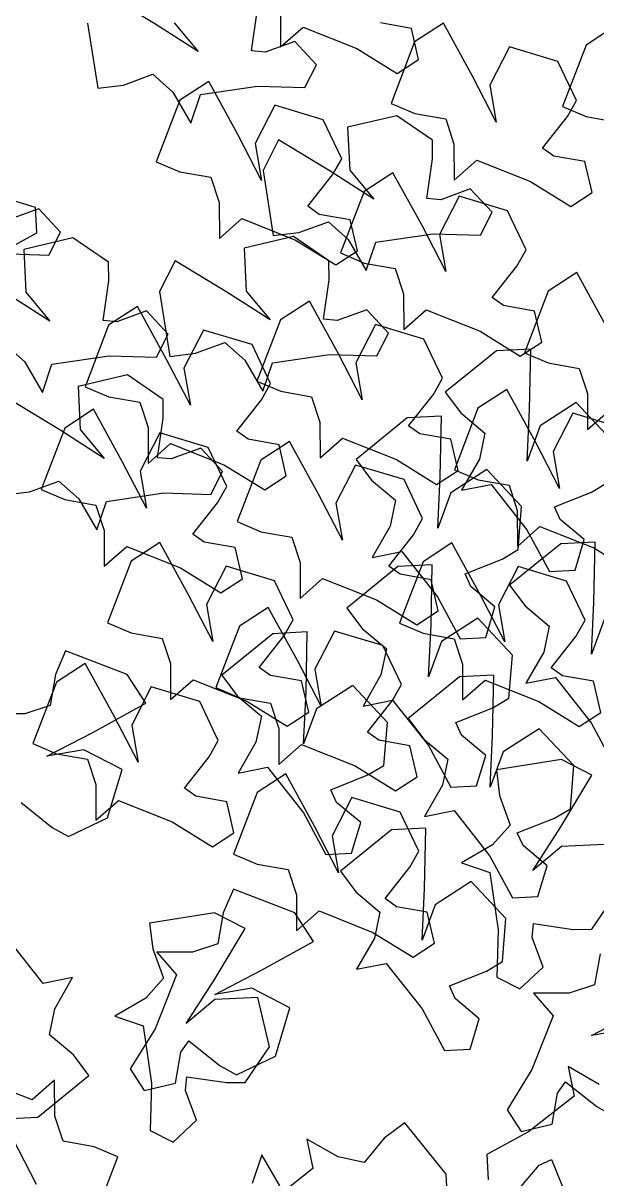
# Model space of a CAD drawing. Header units: millimetres. Extents: x 441061 to 442903, y 4515148 to 4515613.
# Drawn here: x 442388.8465 to 442388.9533, y 4515547.316 to 4515547.5309 of the extents above; entities that cross this region are included whole.
import ezdxf

# ---------------------------------------------------------------- set-up
doc = ezdxf.new("R2010")
doc.units = ezdxf.units.MM
doc.linetypes.add('CONTINUA', pattern=[0])
doc.layers.add('01_piscinas', color=254, linetype='Continuous')

# ---------------------------------------------------------------- blocks, each defined once
blk = doc.blocks.new('A$C21391103')
at = {"layer": '01_piscinas'}
for p, q in [((164.8763, 95.1891), (164.7995, 95.2356)), ((165.0203, 95.1487), (165.0289, 95.2075)), ((165.0635, 95.208), (165.0637, 95.1546)), ((164.7763, 95.1901), (164.7916, 95.0933)), ((164.9412, 95.1477), (164.8763, 95.1891)), ((164.9055, 95.1906), (164.9412, 95.1477)), ((165.2585, 95.1823), (165.2124, 95.1904)), ((165.3062, 95.19), (165.2633, 95.1622)), ((165.3494, 95.1113), (165.3062, 95.19)), ((165.0637, 95.1546), (165.0972, 95.1841)), ((165.0972, 95.1841), (165.1773, 95.1523)), ((165.2693, 95.136), (165.2585, 95.1823)), ((165.5616, 95.1853), (165.5188, 95.1575)), ((165.0849, 95.1628), (165.0409, 95.1468)), ((165.1174, 95.1282), (165.0849, 95.1628)), ((165.2633, 95.1622), (165.2282, 95.0707)), ((165.4046, 95.1549), (165.3754, 95.098)), ((165.4767, 95.1332), (165.4046, 95.1549)), ((165.5188, 95.1575), (165.4836, 95.066)), ((165.0409, 95.1468), (165.0203, 95.1487)), ((165.1773, 95.1523), (165.2372, 95.1152)), ((165.1, 95.0941), (165.1174, 95.1282)), ((165.2372, 95.1152), (165.2693, 95.136)), ((165.5044, 95.0752), (165.4767, 95.1332)), ((164.8297, 95.098), (164.8737, 95.114)), ((164.8737, 95.114), (164.9032, 95.0876)), ((164.9567, 95.1032), (164.9138, 95.0754)), ((164.9999, 95.0245), (164.9567, 95.1032)), ((165.3849, 95.043), (165.3494, 95.1113)), ((164.7916, 95.0933), (164.8297, 95.098)), ((164.9032, 95.0876), (164.93, 95.0415)), ((164.9443, 95.0838), (165.0296, 95.0962)), ((165.0296, 95.0962), (165.1, 95.0941)), ((165.3754, 95.098), (165.3849, 95.043)), ((164.9138, 95.0754), (164.8787, 94.9839)), ((164.93, 95.0415), (164.9443, 95.0838)), ((165.2282, 95.0707), (165.2635, 95.0557)), ((165.4907, 95.051), (165.5044, 95.0752)), ((165.0551, 95.0681), (165.0259, 95.0112)), ((165.1272, 95.0464), (165.0551, 95.0681)), ((165.2368, 95.0524), (165.1636, 95.0352)), ((165.2898, 95.016), (165.2368, 95.0524)), ((165.2635, 95.0557), (165.3096, 95.0475)), ((165.4836, 95.066), (165.5189, 95.051)), ((165.1549, 94.9884), (165.1272, 95.0464)), ((165.1636, 95.0352), (165.1667, 94.9713)), ((165.3096, 95.0475), (165.3219, 95.01)), ((165.4539, 95.0043), (165.4907, 95.051)), ((165.5189, 95.051), (165.565, 95.0429)), ((165.0354, 94.9562), (164.9999, 95.0245)), ((165.0259, 95.0112), (165.0354, 94.9562)), ((165.0608, 95.0163), (165.0376, 94.9708)), ((165.1375, 94.9698), (165.0608, 95.0163)), ((165.2901, 94.9882), (165.2898, 95.016)), ((165.3219, 95.01), (165.3221, 94.9566)), ((165.4708, 94.9924), (165.4539, 95.0043)), ((164.8787, 94.9839), (164.914, 94.9689)), ((165.1412, 94.9642), (165.1549, 94.9884)), ((165.2816, 94.9294), (165.2901, 94.9882)), ((165.3221, 94.9566), (165.3557, 94.9861)), ((165.3557, 94.9861), (165.4357, 94.9543)), ((165.5169, 94.9843), (165.4708, 94.9924)), ((165.5277, 94.938), (165.5169, 94.9843)), ((164.914, 94.9689), (164.9601, 94.9608)), ((165.0376, 94.9708), (165.0529, 94.874)), ((165.2024, 94.9284), (165.1375, 94.9698)), ((165.1667, 94.9713), (165.2024, 94.9284)), ((165.2311, 94.9676), (165.1883, 94.9398)), ((165.2744, 94.8889), (165.2311, 94.9676)), ((164.9601, 94.9608), (164.9724, 94.9232)), ((165.1044, 94.9176), (165.1412, 94.9642)), ((165.4357, 94.9543), (165.4957, 94.9172)), ((165.1883, 94.9398), (165.1531, 94.8483)), ((165.3296, 94.9325), (165.3004, 94.8756)), ((165.3461, 94.9435), (165.3021, 94.9275)), ((165.4016, 94.9108), (165.3296, 94.9325)), ((165.3786, 94.9089), (165.3461, 94.9435)), ((165.4957, 94.9172), (165.5277, 94.938)), ((164.699, 94.9161), (164.6535, 94.9299)), ((164.701, 94.878), (164.699, 94.9161)), ((164.9724, 94.9232), (164.9726, 94.8698)), ((165.1213, 94.9056), (165.1044, 94.9176)), ((165.3021, 94.9275), (165.2816, 94.9294)), ((164.7038, 94.9138), (164.6598, 94.8979)), ((164.7363, 94.8792), (164.7038, 94.9138)), ((164.9726, 94.8698), (165.0062, 94.8993)), ((165.0062, 94.8993), (165.0862, 94.8675)), ((165.1674, 94.8975), (165.1213, 94.9056)), ((165.1782, 94.8512), (165.1674, 94.8975)), ((165.3613, 94.8748), (165.3786, 94.9089)), ((165.4293, 94.8528), (165.4016, 94.9108)), ((165.091, 94.8787), (165.135, 94.8947)), ((165.135, 94.8947), (165.1644, 94.8683)), ((165.3098, 94.8206), (165.2744, 94.8889)), ((164.639, 94.8445), (164.701, 94.878)), ((164.7547, 94.8708), (164.6815, 94.8536)), ((164.7189, 94.8451), (164.7363, 94.8792)), ((164.8077, 94.8345), (164.7547, 94.8708)), ((165.0828, 94.8727), (165.0095, 94.8555)), ((165.0529, 94.874), (165.091, 94.8787)), ((165.1358, 94.8364), (165.0828, 94.8727)), ((165.0862, 94.8675), (165.1462, 94.8304)), ((165.1644, 94.8683), (165.1912, 94.8222)), ((165.1912, 94.8222), (165.2056, 94.8645)), ((165.2056, 94.8645), (165.2908, 94.8769)), ((165.2908, 94.8769), (165.3613, 94.8748)), ((165.3004, 94.8756), (165.3098, 94.8206)), ((164.6485, 94.8473), (164.7189, 94.8451)), ((164.6815, 94.8536), (164.6846, 94.7897)), ((165.0095, 94.8555), (165.0127, 94.7916)), ((165.1462, 94.8304), (165.1782, 94.8512)), ((165.1531, 94.8483), (165.1884, 94.8333)), ((165.4157, 94.8286), (165.4293, 94.8528)), ((164.808, 94.8066), (164.8077, 94.8345)), ((164.9067, 94.8367), (164.8835, 94.7911)), ((164.9835, 94.7901), (164.9067, 94.8367)), ((165.136, 94.8085), (165.1358, 94.8364)), ((165.1884, 94.8333), (165.2345, 94.8251)), ((165.3789, 94.7819), (165.4157, 94.8286)), ((165.2345, 94.8251), (165.2469, 94.7876)), ((165.5049, 94.8191), (165.4621, 94.7912)), ((165.5482, 94.7404), (165.5049, 94.8191)), ((164.7994, 94.7479), (164.808, 94.8066)), ((165.1275, 94.7498), (165.136, 94.8085)), ((164.7203, 94.7468), (164.6554, 94.7883)), ((164.6846, 94.7897), (164.7203, 94.7468)), ((164.8835, 94.7911), (164.8988, 94.6943)), ((165.0484, 94.7487), (164.9835, 94.7901)), ((165.0127, 94.7916), (165.0484, 94.7487)), ((165.1066, 94.7768), (165.0637, 94.7489)), ((165.1498, 94.6981), (165.1066, 94.7768)), ((165.2469, 94.7876), (165.247, 94.7342)), ((165.3958, 94.77), (165.3789, 94.7819)), ((165.4621, 94.7912), (165.4269, 94.6998)), ((164.8507, 94.7687), (164.8078, 94.7408)), ((164.864, 94.762), (164.82, 94.746)), ((164.8939, 94.69), (164.8507, 94.7687)), ((164.8965, 94.7273), (164.864, 94.762)), ((165.1921, 94.7638), (165.1481, 94.7479)), ((165.2245, 94.7292), (165.1921, 94.7638)), ((165.247, 94.7342), (165.2806, 94.7637)), ((165.2806, 94.7637), (165.3607, 94.7319)), ((165.4418, 94.7619), (165.3958, 94.77)), ((165.4526, 94.7156), (165.4418, 94.7619)), ((164.82, 94.746), (164.7994, 94.7479)), ((165.0637, 94.7489), (165.0286, 94.6575)), ((165.1481, 94.7479), (165.1275, 94.7498)), ((164.8078, 94.7408), (164.7727, 94.6494)), ((164.8791, 94.6932), (164.8965, 94.7273)), ((164.9491, 94.7336), (164.9199, 94.6767)), ((165.0212, 94.7119), (164.9491, 94.7336)), ((165.2051, 94.7417), (165.1758, 94.6848)), ((165.2771, 94.72), (165.2051, 94.7417)), ((165.2072, 94.6951), (165.2245, 94.7292)), ((165.3607, 94.7319), (165.4206, 94.6948)), ((164.6528, 94.7131), (164.6823, 94.6867)), ((164.9369, 94.699), (164.9809, 94.715)), ((164.9809, 94.715), (165.0104, 94.6886)), ((165.0489, 94.6539), (165.0212, 94.7119)), ((165.3048, 94.662), (165.2771, 94.72)), ((165.4206, 94.6948), (165.4526, 94.7156)), ((164.7234, 94.6829), (164.8087, 94.6954)), ((164.8087, 94.6954), (164.8791, 94.6932)), ((164.8988, 94.6943), (164.9369, 94.699)), ((165.0515, 94.6848), (165.1368, 94.6973)), ((165.1368, 94.6973), (165.2072, 94.6951)), ((165.1853, 94.6298), (165.1498, 94.6981)), ((165.3852, 94.7027), (165.309, 94.641)), ((165.4362, 94.7054), (165.3852, 94.7027)), ((165.4269, 94.6998), (165.4622, 94.6848)), ((165.4343, 94.6156), (165.4362, 94.7054)), ((164.6823, 94.6867), (164.7091, 94.6406)), ((164.7091, 94.6406), (164.7234, 94.6829)), ((164.9294, 94.6217), (164.8939, 94.69)), ((164.9199, 94.6767), (164.9294, 94.6217)), ((165.0104, 94.6886), (165.0372, 94.6425)), ((165.0372, 94.6425), (165.0515, 94.6848)), ((165.1758, 94.6848), (165.1853, 94.6298)), ((165.4622, 94.6848), (165.5083, 94.6766)), ((165.5083, 94.6766), (165.5207, 94.639)), ((164.8357, 94.6668), (164.7624, 94.6495)), ((164.8887, 94.6304), (164.8357, 94.6668)), ((165.0286, 94.6575), (165.0639, 94.6425)), ((165.2912, 94.6377), (165.3048, 94.662)), ((164.7624, 94.6495), (164.7656, 94.5856)), ((164.7727, 94.6494), (164.808, 94.6344)), ((165.0352, 94.6296), (165.0489, 94.6539)), ((165.0639, 94.6425), (165.11, 94.6343)), ((165.309, 94.641), (165.3321, 94.6104)), ((165.4005, 94.6452), (165.3576, 94.6174)), ((165.4437, 94.5665), (165.4005, 94.6452)), ((165.5207, 94.639), (165.5208, 94.5857)), ((164.7364, 94.5842), (164.6596, 94.6307)), ((164.808, 94.6344), (164.8541, 94.6262)), ((164.8541, 94.6262), (164.8664, 94.5886)), ((164.889, 94.6026), (164.8887, 94.6304)), ((164.9984, 94.583), (165.0352, 94.6296)), ((165.11, 94.6343), (165.1223, 94.5967)), ((165.2544, 94.5911), (165.2912, 94.6377)), ((165.5039, 94.6258), (165.4502, 94.5911)), ((165.5555, 94.571), (165.5039, 94.6258)), ((164.7854, 94.6158), (164.7425, 94.5879)), ((164.8286, 94.5371), (164.7854, 94.6158)), ((165.3033, 94.6056), (165.2522, 94.6029)), ((165.3014, 94.5159), (165.3033, 94.6056)), ((165.3576, 94.6174), (165.3225, 94.5259)), ((165.3321, 94.6104), (165.368, 94.5803)), ((165.4309, 94.5387), (165.4343, 94.6156)), ((165.4989, 94.6101), (165.4697, 94.5532)), ((165.571, 94.5884), (165.4989, 94.6101)), ((165.5208, 94.5857), (165.5544, 94.6152)), ((164.7425, 94.5879), (164.7074, 94.4965)), ((164.8664, 94.5886), (164.8666, 94.5353)), ((164.8804, 94.5438), (164.889, 94.6026)), ((165.1223, 94.5967), (165.1225, 94.5434)), ((165.2522, 94.6029), (165.1761, 94.5413)), ((165.2712, 94.5792), (165.2544, 94.5911)), ((165.4502, 94.5911), (165.4309, 94.5387)), ((164.8013, 94.5427), (164.7364, 94.5842)), ((164.7656, 94.5856), (164.8013, 94.5427)), ((164.8838, 94.5807), (164.8546, 94.5238)), ((164.9559, 94.559), (164.8838, 94.5807)), ((165.0153, 94.5711), (164.9984, 94.583)), ((165.0614, 94.563), (165.0153, 94.5711)), ((165.1225, 94.5434), (165.1561, 94.5729)), ((165.1561, 94.5729), (165.2361, 94.541)), ((165.3173, 94.5711), (165.2712, 94.5792)), ((165.3281, 94.5248), (165.3173, 94.5711)), ((165.368, 94.5803), (165.3598, 94.5416)), ((164.8666, 94.5353), (164.9001, 94.5648)), ((164.9001, 94.5648), (164.9802, 94.5329)), ((164.945, 94.5579), (164.901, 94.5419)), ((164.9775, 94.5232), (164.945, 94.5579)), ((164.9836, 94.501), (164.9559, 94.559)), ((165.077, 94.568), (165.0341, 94.5402)), ((165.0722, 94.5167), (165.0614, 94.563)), ((165.1202, 94.4893), (165.077, 94.568)), ((165.4792, 94.4982), (165.4437, 94.5665)), ((165.4697, 94.5532), (165.4792, 94.4982)), ((164.8641, 94.4688), (164.8286, 94.5371)), ((164.901, 94.5419), (164.8804, 94.5438)), ((165.0341, 94.5402), (164.999, 94.4487)), ((165.1761, 94.5413), (165.1991, 94.5106)), ((165.2361, 94.541), (165.2961, 94.504)), ((165.3598, 94.5416), (165.3333, 94.4953)), ((164.8546, 94.5238), (164.8641, 94.4688)), ((164.9601, 94.4892), (164.9775, 94.5232)), ((164.9802, 94.5329), (165.0401, 94.4959)), ((165.1754, 94.5329), (165.1462, 94.476)), ((165.2475, 94.5112), (165.1754, 94.5329)), ((165.2961, 94.504), (165.3281, 94.5248)), ((165.371, 94.526), (165.3172, 94.4913)), ((165.3225, 94.5259), (165.3578, 94.5109)), ((165.4225, 94.4712), (165.371, 94.526)), ((164.6898, 94.493), (164.7338, 94.509)), ((164.7338, 94.509), (164.7633, 94.4826)), ((165.0401, 94.4959), (165.0722, 94.5167)), ((165.1991, 94.5106), (165.235, 94.4805)), ((165.2752, 94.4532), (165.2475, 94.5112)), ((165.2979, 94.439), (165.3014, 94.5159)), ((165.3333, 94.4953), (165.3771, 94.5041)), ((165.3578, 94.5109), (165.4039, 94.5028)), ((165.3771, 94.5041), (165.4305, 94.4365)), ((165.4039, 94.5028), (165.4162, 94.4652)), ((165.5265, 94.4927), (165.5505, 94.5069)), ((164.6517, 94.4884), (164.6898, 94.493)), ((164.7074, 94.4965), (164.7427, 94.4815)), ((164.8044, 94.4788), (164.8897, 94.4913)), ((164.8897, 94.4913), (164.9601, 94.4892)), ((164.9699, 94.4768), (164.9836, 94.501)), ((165.1557, 94.421), (165.1202, 94.4893)), ((165.3172, 94.4913), (165.2979, 94.439)), ((165.4714, 94.4707), (165.5265, 94.4927)), ((164.7427, 94.4815), (164.7888, 94.4733)), ((164.7633, 94.4826), (164.7901, 94.4365)), ((164.7888, 94.4733), (164.8011, 94.4357)), ((164.7901, 94.4365), (164.8044, 94.4788)), ((164.9331, 94.4301), (164.9699, 94.4768)), ((165.1462, 94.476), (165.1557, 94.421)), ((165.235, 94.4805), (165.2269, 94.4418)), ((165.4175, 94.4071), (165.4225, 94.4712)), ((165.48, 94.452), (165.4714, 94.4707)), ((165.2615, 94.429), (165.2752, 94.4532)), ((165.4162, 94.4652), (165.4164, 94.4118)), ((165.5159, 94.4219), (165.48, 94.452)), ((164.8011, 94.4357), (164.8013, 94.3824)), ((164.999, 94.4487), (165.0343, 94.4337)), ((165.0343, 94.4337), (165.0804, 94.4255)), ((165.2269, 94.4418), (165.2003, 94.3955)), ((165.4164, 94.4118), (165.4499, 94.4413)), ((165.4305, 94.4365), (165.4639, 94.3744)), ((165.4499, 94.4413), (165.53, 94.4095)), ((164.884, 94.4175), (164.8412, 94.3897)), ((164.9273, 94.3389), (164.884, 94.4175)), ((164.95, 94.4182), (164.9331, 94.4301)), ((164.9961, 94.4101), (164.95, 94.4182)), ((165.0804, 94.4255), (165.0927, 94.388)), ((165.2247, 94.3823), (165.2615, 94.429)), ((165.3188, 94.417), (165.2759, 94.3891)), ((165.362, 94.3383), (165.3188, 94.417)), ((165.4808, 94.4157), (165.4047, 94.3541)), ((165.5319, 94.4184), (165.4808, 94.4157)), ((165.5021, 94.3764), (165.5159, 94.4219)), ((165.53, 94.3287), (165.5319, 94.4184)), ((164.8013, 94.3824), (164.8348, 94.4119)), ((164.8348, 94.4119), (164.9149, 94.38)), ((165.0069, 94.3638), (164.9961, 94.4101)), ((165.2003, 94.3955), (165.2441, 94.4043)), ((165.2441, 94.4043), (165.2976, 94.3367)), ((165.3936, 94.3929), (165.4175, 94.4071)), ((165.53, 94.4095), (165.5899, 94.3724)), ((164.8412, 94.3897), (164.8061, 94.2982)), ((164.9825, 94.3824), (164.9533, 94.3255)), ((165.0546, 94.3607), (164.9825, 94.3824)), ((165.0927, 94.388), (165.0929, 94.3346)), ((165.2385, 94.3819), (165.1624, 94.3202)), ((165.2416, 94.3704), (165.2247, 94.3823)), ((165.2896, 94.3846), (165.2385, 94.3819)), ((165.2759, 94.3891), (165.2408, 94.2976)), ((165.2877, 94.2948), (165.2896, 94.3846)), ((165.3384, 94.371), (165.3936, 94.3929)), ((165.4173, 94.3819), (165.388, 94.325)), ((165.4893, 94.3602), (165.4173, 94.3819)), ((164.9149, 94.38), (164.9749, 94.343)), ((165.0929, 94.3346), (165.1264, 94.3641)), ((165.1264, 94.3641), (165.2065, 94.3323)), ((165.2877, 94.3623), (165.2416, 94.3704)), ((165.347, 94.3522), (165.3384, 94.371)), ((165.4639, 94.3744), (165.5021, 94.3764)), ((164.9749, 94.343), (165.0069, 94.3638)), ((165.0823, 94.3027), (165.0546, 94.3607)), ((165.2985, 94.316), (165.2877, 94.3623)), ((165.3829, 94.3221), (165.347, 94.3522)), ((165.4047, 94.3541), (165.4278, 94.3235)), ((165.517, 94.3022), (165.4893, 94.3602)), ((164.9627, 94.2705), (164.9273, 94.3389)), ((165.2065, 94.3323), (165.2665, 94.2952)), ((165.2976, 94.3367), (165.331, 94.2746)), ((165.3975, 94.27), (165.362, 94.3383)), ((164.9533, 94.3255), (164.9627, 94.2705)), ((165.0454, 94.3211), (165.0026, 94.2932)), ((165.0887, 94.2424), (165.0454, 94.3211)), ((165.1624, 94.3202), (165.1854, 94.2896)), ((165.2665, 94.2952), (165.2985, 94.316)), ((165.3691, 94.2766), (165.3829, 94.3221)), ((165.388, 94.325), (165.3975, 94.27)), ((165.4278, 94.3235), (165.4636, 94.2934)), ((165.5265, 94.2518), (165.53, 94.3287)), ((164.8061, 94.2982), (164.8414, 94.2832)), ((165.0686, 94.2785), (165.0823, 94.3027)), ((165.2408, 94.2976), (165.2761, 94.2826)), ((165.3573, 94.3049), (165.3035, 94.2703)), ((165.4088, 94.2501), (165.3573, 94.3049)), ((165.5034, 94.2779), (165.517, 94.3022)), ((165.5458, 94.3041), (165.5265, 94.2518)), ((164.8414, 94.2832), (164.8874, 94.2751)), ((165.0026, 94.2932), (164.9674, 94.2018)), ((165.0524, 94.282), (164.9763, 94.2203)), ((165.0318, 94.2319), (165.0686, 94.2785)), ((165.1035, 94.2846), (165.0524, 94.282)), ((165.1016, 94.1949), (165.1035, 94.2846)), ((165.1439, 94.286), (165.1147, 94.2291)), ((165.2159, 94.2643), (165.1439, 94.286)), ((165.1854, 94.2896), (165.2213, 94.2595)), ((165.2761, 94.2826), (165.3222, 94.2745)), ((165.2842, 94.2179), (165.2877, 94.2948)), ((165.4636, 94.2934), (165.4555, 94.2546)), ((165.4666, 94.2313), (165.5034, 94.2779)), ((164.8874, 94.2751), (164.8998, 94.2375)), ((165.2436, 94.2063), (165.2159, 94.2643)), ((165.3035, 94.2703), (165.2842, 94.2179)), ((165.3222, 94.2745), (165.3345, 94.2369)), ((165.331, 94.2746), (165.3691, 94.2766)), ((164.7436, 94.2566), (164.7286, 94.2213)), ((164.8351, 94.2214), (164.7436, 94.2566)), ((165.2213, 94.2595), (165.2132, 94.2208)), ((165.4038, 94.186), (165.4088, 94.2501)), ((165.4555, 94.2546), (165.429, 94.2084)), ((164.7728, 94.2379), (164.73, 94.2101)), ((164.8161, 94.1593), (164.7728, 94.2379)), ((164.8998, 94.2375), (164.8999, 94.1841)), ((165.0487, 94.2199), (165.0318, 94.2319)), ((165.1241, 94.1741), (165.0887, 94.2424)), ((165.1147, 94.2291), (165.1241, 94.1741)), ((165.3345, 94.2369), (165.3347, 94.1836)), ((165.4834, 94.2194), (165.4666, 94.2313)), ((164.73, 94.2101), (164.6948, 94.1186)), ((164.7286, 94.2213), (164.7205, 94.1752)), ((164.8629, 94.1786), (164.8351, 94.2214)), ((164.8999, 94.1841), (164.9335, 94.2136)), ((164.9335, 94.2136), (165.0136, 94.1818)), ((164.9763, 94.2203), (164.9993, 94.1897)), ((165.0948, 94.2118), (165.0487, 94.2199)), ((165.1056, 94.1655), (165.0948, 94.2118)), ((165.2132, 94.2208), (165.1866, 94.1745)), ((165.3301, 94.2177), (165.2539, 94.156)), ((165.3811, 94.2204), (165.3301, 94.2177)), ((165.3347, 94.1836), (165.3683, 94.2131)), ((165.3683, 94.2131), (165.4483, 94.1812)), ((165.3792, 94.1306), (165.3811, 94.2204)), ((165.429, 94.2084), (165.4728, 94.2171)), ((165.4728, 94.2171), (165.5262, 94.1495)), ((165.5295, 94.2112), (165.4834, 94.2194)), ((165.5403, 94.165), (165.5295, 94.2112)), ((164.8713, 94.2028), (164.8421, 94.1459)), ((164.9434, 94.1812), (164.8713, 94.2028)), ((164.9674, 94.2018), (165.0027, 94.1868)), ((165.0981, 94.118), (165.1016, 94.1949)), ((165.1712, 94.205), (165.1174, 94.1704)), ((165.2227, 94.1502), (165.1712, 94.205)), ((165.23, 94.182), (165.2436, 94.2063)), ((164.7205, 94.1752), (164.6829, 94.1628)), ((164.7843, 94.1353), (164.8629, 94.1786)), ((164.971, 94.1231), (164.9434, 94.1812)), ((164.9993, 94.1897), (165.0352, 94.1596)), ((165.0027, 94.1868), (165.0488, 94.1786)), ((165.0136, 94.1818), (165.0735, 94.1447)), ((165.0488, 94.1786), (165.0612, 94.141)), ((165.1866, 94.1745), (165.2304, 94.1832)), ((165.1932, 94.1354), (165.23, 94.182)), ((165.2304, 94.1832), (165.2839, 94.1156)), ((165.3799, 94.1719), (165.4038, 94.186)), ((165.4483, 94.1812), (165.5083, 94.1442)), ((164.6829, 94.1628), (164.6296, 94.1627)), ((164.8515, 94.0909), (164.8161, 94.1593)), ((165.0352, 94.1596), (165.0271, 94.1209)), ((165.0735, 94.1447), (165.1056, 94.1655)), ((165.1174, 94.1704), (165.0981, 94.118)), ((165.3247, 94.1499), (165.3799, 94.1719)), ((165.5083, 94.1442), (165.5403, 94.165)), ((164.8421, 94.1459), (164.8515, 94.0909)), ((165.0612, 94.141), (165.0613, 94.0877)), ((165.2177, 94.0861), (165.2227, 94.1502)), ((165.2539, 94.156), (165.277, 94.1254)), ((165.3333, 94.1311), (165.3247, 94.1499)), ((165.4488, 94.1407), (165.3951, 94.1061)), ((165.5004, 94.0859), (165.4488, 94.1407)), ((165.5262, 94.1495), (165.5596, 94.0874)), ((164.7159, 94.0999), (164.7843, 94.1353)), ((165.21, 94.1235), (165.1932, 94.1354)), ((165.2561, 94.1154), (165.21, 94.1235)), ((165.277, 94.1254), (165.3128, 94.0953)), ((165.3692, 94.101), (165.3333, 94.1311)), ((165.3758, 94.0537), (165.3792, 94.1306)), ((164.6948, 94.1186), (164.7301, 94.1036)), ((164.7709, 94.1093), (164.7159, 94.0999)), ((164.8278, 94.0801), (164.7709, 94.1093)), ((164.9574, 94.0989), (164.971, 94.1231)), ((165.0271, 94.1209), (165.0005, 94.0746)), ((165.0613, 94.0877), (165.0949, 94.1172)), ((165.0949, 94.1172), (165.175, 94.0853)), ((165.2669, 94.0691), (165.2561, 94.1154)), ((165.2839, 94.1156), (165.3173, 94.0536)), ((165.3951, 94.1061), (165.3758, 94.0537)), ((164.7301, 94.1036), (164.7762, 94.0955)), ((164.7762, 94.0955), (164.7886, 94.0579)), ((164.9206, 94.0523), (164.9574, 94.0989)), ((165.3128, 94.0953), (165.3047, 94.0566)), ((165.3554, 94.0556), (165.3692, 94.101)), ((165.4818, 94.0947), (165.385, 94.0794)), ((165.5273, 94.0715), (165.4818, 94.0947)), ((164.8062, 94.0081), (164.8278, 94.0801)), ((165.0005, 94.0746), (165.0444, 94.0833)), ((165.0715, 94.0736), (165.0287, 94.0458)), ((165.0444, 94.0833), (165.0978, 94.0157)), ((165.1147, 93.995), (165.0715, 94.0736)), ((165.1386, 94.05), (165.1938, 94.072)), ((165.175, 94.0853), (165.2349, 94.0483)), ((165.1938, 94.072), (165.2177, 94.0861)), ((165.385, 94.0794), (165.3896, 94.0414)), ((165.4954, 94.0218), (165.5004, 94.0859)), ((164.7886, 94.0579), (164.7887, 94.0046)), ((165.2349, 94.0483), (165.2669, 94.0691)), ((165.3047, 94.0566), (165.2782, 94.0103)), ((165.3173, 94.0536), (165.3554, 94.0556)), ((165.4808, 93.9948), (165.5273, 94.0715)), ((164.9375, 94.0404), (164.9206, 94.0523)), ((164.9835, 94.0322), (164.9375, 94.0404)), ((165.0287, 94.0458), (164.9935, 93.9543)), ((165.1472, 94.0312), (165.1386, 94.05)), ((165.17, 94.0385), (165.1407, 93.9816)), ((165.242, 94.0168), (165.17, 94.0385)), ((165.3896, 94.0414), (165.4056, 93.9974)), ((164.6773, 94.0308), (164.7239, 93.994)), ((164.7887, 94.0046), (164.8223, 94.034)), ((164.8223, 94.034), (164.9024, 94.0022)), ((164.9943, 93.9859), (164.9835, 94.0322)), ((165.1831, 94.0011), (165.1472, 94.0312)), ((165.4714, 94.0077), (165.4954, 94.0218)), ((164.7482, 93.9804), (164.8062, 94.0081)), ((165.0978, 94.0157), (165.1312, 93.9537)), ((165.2697, 93.9588), (165.242, 94.0168)), ((165.2782, 94.0103), (165.322, 94.019)), ((165.322, 94.019), (165.3754, 93.9514)), ((165.4162, 93.9857), (165.4714, 94.0077)), ((164.7239, 93.994), (164.7482, 93.9804)), ((164.9024, 94.0022), (164.9623, 93.9651)), ((164.9623, 93.9651), (164.9943, 93.9859)), ((165.1502, 93.9266), (165.1147, 93.995)), ((165.2289, 93.9903), (165.1528, 93.9287)), ((165.1693, 93.9557), (165.1831, 94.0011)), ((165.28, 93.993), (165.2289, 93.9903)), ((165.2781, 93.9033), (165.28, 93.993)), ((165.4056, 93.9974), (165.3792, 93.9679)), ((165.4393, 93.9299), (165.4808, 93.9948)), ((165.1407, 93.9816), (165.1502, 93.9266)), ((165.4249, 93.9669), (165.4162, 93.9857)), ((165.5461, 93.9687), (165.4822, 93.9656)), ((164.9935, 93.9543), (165.0288, 93.9393)), ((165.1312, 93.9537), (165.1693, 93.9557)), ((165.2561, 93.9346), (165.2697, 93.9588)), ((165.3792, 93.9679), (165.3331, 93.9411)), ((165.3754, 93.9514), (165.4088, 93.8894)), ((165.4607, 93.9368), (165.4249, 93.9669)), ((165.4822, 93.9656), (165.4393, 93.9299)), ((165.0288, 93.9393), (165.0749, 93.9312)), ((165.2193, 93.888), (165.2561, 93.9346)), ((165.3331, 93.9411), (165.3755, 93.9268)), ((165.4469, 93.8914), (165.4607, 93.9368)), ((165.0749, 93.9312), (165.0872, 93.8936)), ((165.1528, 93.9287), (165.1758, 93.898)), ((165.3755, 93.9268), (165.3879, 93.8415)), ((164.9935, 93.9022), (164.9785, 93.8669)), ((165.085, 93.867), (164.9935, 93.9022)), ((165.2746, 93.8264), (165.2781, 93.9033)), ((165.3477, 93.9134), (165.2939, 93.8787)), ((165.3992, 93.8586), (165.3477, 93.9134)), ((165.0872, 93.8936), (165.0874, 93.8402)), ((165.1758, 93.898), (165.2117, 93.8679)), ((165.2361, 93.876), (165.2193, 93.888)), ((165.4088, 93.8894), (165.4469, 93.8914)), ((165.527, 93.8425), (165.5634, 93.8955)), ((164.9656, 93.867), (164.8688, 93.8517)), ((165.0112, 93.8438), (164.9656, 93.867)), ((164.9785, 93.8669), (164.9704, 93.8208)), ((165.1128, 93.8242), (165.085, 93.867)), ((165.0874, 93.8402), (165.121, 93.8697)), ((165.121, 93.8697), (165.201, 93.8379)), ((165.2117, 93.8679), (165.2036, 93.8292)), ((165.2822, 93.8679), (165.2361, 93.876)), ((165.2939, 93.8787), (165.2746, 93.8264)), ((165.293, 93.8216), (165.2822, 93.8679)), ((164.8688, 93.8517), (164.8735, 93.8136)), ((165.3942, 93.7945), (165.3992, 93.8586)), ((165.4385, 93.8302), (165.4404, 93.8508)), ((165.4404, 93.8508), (165.4992, 93.8422)), ((164.9647, 93.767), (165.0112, 93.8438)), ((165.201, 93.8379), (165.261, 93.8008)), ((165.3879, 93.8415), (165.3858, 93.771)), ((165.4992, 93.8422), (165.527, 93.8425)), ((164.7104, 93.7618), (164.657, 93.8294)), ((164.9704, 93.8208), (164.9328, 93.8084)), ((165.0341, 93.7809), (165.1128, 93.8242)), ((165.2036, 93.8292), (165.177, 93.7829)), ((165.261, 93.8008), (165.293, 93.8216)), ((165.4545, 93.7862), (165.4385, 93.8302)), ((164.8735, 93.8136), (164.8895, 93.7696)), ((164.9328, 93.8084), (164.8794, 93.8083)), ((164.8794, 93.8083), (164.9089, 93.7747)), ((165.5393, 93.806), (165.5312, 93.7599)), ((164.9658, 93.7455), (165.0341, 93.7809)), ((165.177, 93.7829), (165.2209, 93.7917)), ((165.2209, 93.7917), (165.2743, 93.7241)), ((165.3151, 93.7584), (165.3703, 93.7803)), ((165.3703, 93.7803), (165.3942, 93.7945)), ((165.4198, 93.7537), (165.4545, 93.7862)), ((164.7542, 93.7706), (164.7104, 93.7618)), ((164.7277, 93.7243), (164.7542, 93.7706)), ((164.8895, 93.7696), (164.8631, 93.7402)), ((164.9089, 93.7747), (164.8771, 93.6946)), ((164.9232, 93.7022), (164.9647, 93.767)), ((165.3858, 93.771), (165.4198, 93.7537)), ((165.0208, 93.7549), (164.9658, 93.7455)), ((165.0777, 93.7257), (165.0208, 93.7549)), ((165.3237, 93.7396), (165.3151, 93.7584)), ((165.4936, 93.7476), (165.4403, 93.7474)), ((165.4403, 93.7474), (165.4698, 93.7139)), ((165.5312, 93.7599), (165.4936, 93.7476)), ((164.8631, 93.7402), (164.817, 93.7134)), ((164.9661, 93.7379), (164.9232, 93.7022)), ((165.03, 93.741), (164.9661, 93.7379)), ((165.0473, 93.6678), (165.03, 93.741)), ((165.3596, 93.7095), (165.3237, 93.7396)), ((164.7196, 93.6856), (164.7277, 93.7243)), ((164.817, 93.7134), (164.8593, 93.699)), ((165.056, 93.6537), (165.0777, 93.7257)), ((165.2743, 93.7241), (165.3077, 93.662)), ((165.4698, 93.7139), (165.4379, 93.6338)), ((165.5267, 93.6846), (165.595, 93.7201)), ((164.8771, 93.6946), (164.84, 93.6347)), ((164.8593, 93.699), (164.8718, 93.6138)), ((165.3458, 93.664), (165.3596, 93.7095)), ((165.5816, 93.6941), (165.5267, 93.6846)), ((164.7554, 93.6555), (164.7196, 93.6856)), ((164.9152, 93.6596), (164.9271, 93.6764)), ((164.9271, 93.6764), (164.9738, 93.6396)), ((164.9071, 93.6135), (164.9152, 93.6596)), ((165.0109, 93.6148), (165.0473, 93.6678)), ((165.3077, 93.662), (165.3458, 93.664)), ((164.7785, 93.6248), (164.7554, 93.6555)), ((164.998, 93.626), (165.056, 93.6537)), ((164.7023, 93.5632), (164.7785, 93.6248)), ((164.84, 93.6347), (164.8608, 93.6027)), ((164.9738, 93.6396), (164.998, 93.626)), ((165.4379, 93.6338), (165.4009, 93.5738)), ((165.4918, 93.6383), (165.5006, 93.5945)), ((165.5381, 93.6118), (165.4918, 93.6383)), ((164.6939, 93.5886), (164.6138, 93.6205)), ((164.7274, 93.6181), (164.6939, 93.5886)), ((164.7276, 93.5647), (164.7274, 93.6181)), ((164.8608, 93.6027), (164.9071, 93.6135)), ((164.8718, 93.6138), (164.8697, 93.5433)), ((164.9224, 93.6025), (164.9243, 93.623)), ((164.9243, 93.623), (164.983, 93.6145)), ((164.983, 93.6145), (165.0109, 93.6148)), ((165.4761, 93.5987), (165.488, 93.6156)), ((165.488, 93.6156), (165.5346, 93.5788)), ((164.9384, 93.5585), (164.9224, 93.6025)), ((165.5006, 93.5945), (165.433, 93.5411)), ((165.4679, 93.5526), (165.4761, 93.5987)), ((165.4009, 93.5738), (165.4217, 93.5418)), ((165.5346, 93.5788), (165.5589, 93.5651)), ((164.6513, 93.5605), (164.7023, 93.5632)), ((164.7399, 93.5272), (164.7276, 93.5647)), ((164.9037, 93.526), (164.9384, 93.5585)), ((164.8697, 93.5433), (164.9037, 93.526)), ((165.2487, 93.5547), (165.2181, 93.5316)), ((165.3104, 93.4785), (165.2487, 93.5547)), ((165.433, 93.5411), (165.3709, 93.5077)), ((165.4217, 93.5418), (165.4679, 93.5526)), ((164.6646, 93.5317), (164.7001, 93.4634)), ((164.786, 93.519), (164.7399, 93.5272)), ((165.103, 93.5304), (165.1117, 93.4866)), ((165.1493, 93.5039), (165.103, 93.5304)), ((165.2181, 93.5316), (165.188, 93.4958)), ((164.8213, 93.504), (164.786, 93.519)), ((165.0356, 93.5069), (165.0213, 93.4645)), ((165.0624, 93.4607), (165.0356, 93.5069)), ((165.3709, 93.5077), (165.3729, 93.4696)), ((164.7862, 93.4126), (164.8213, 93.504)), ((165.188, 93.4958), (165.1493, 93.5039)), ((165.4184, 93.4558), (165.4485, 93.4916)), ((165.4485, 93.4916), (165.4672, 93.5003)), ((165.4672, 93.5003), (165.4892, 93.4451)), ((165.1117, 93.4866), (165.0441, 93.4332)), ((165.3131, 93.4275), (165.3104, 93.4785))]:
    blk.add_line(p, q, dxfattribs=at)

msp = doc.modelspace()

# ---------------------------------------------------------------- block references
at = {"layer": '01_piscinas', "color": 6, "linetype": 'CONTINUA', "xscale": 0.125, "yscale": 0.125, "zscale": 0.125}
msp.add_blockref('A$C21391103', (442368.26149, 4515535.63213), dxfattribs=at)

doc.saveas('drawing.dxf')
